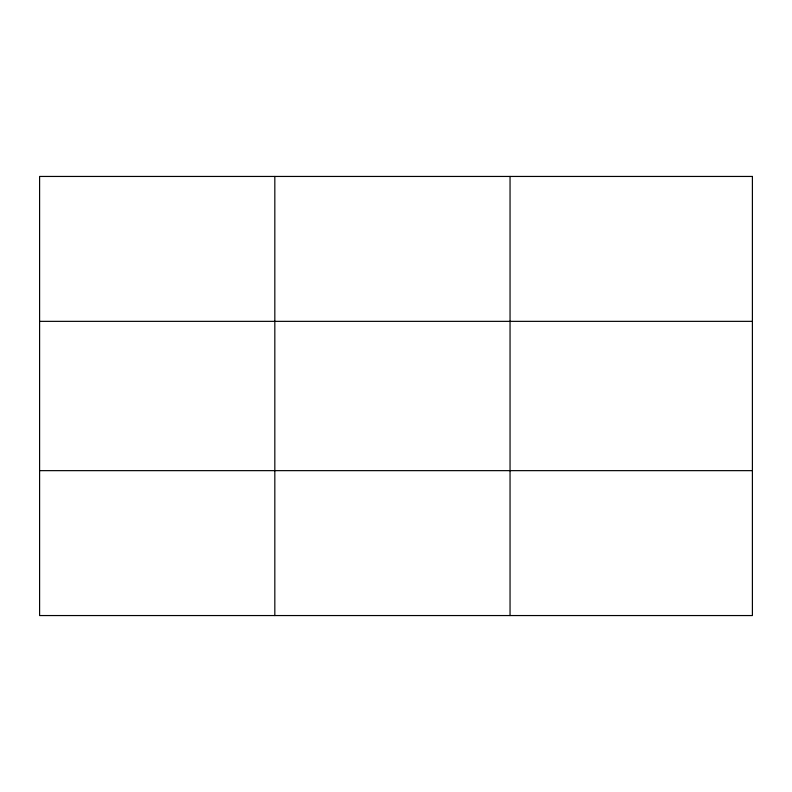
<?xml version="1.0" encoding="UTF-8"?>
<svg xmlns="http://www.w3.org/2000/svg" width="792" height="792" viewBox="0 0 792 792"><rect width="100%" height="100%" fill="white"/><g stroke="black" fill="none" stroke-linecap="round" stroke-linejoin="round"><path stroke-width="1.19" d="M274.824 615.552L274.824 176.448M510.048 615.552L510.048 176.448M39.6 321.354L752.4 321.354M39.6 470.646L752.4 470.646M752.4 176.448L752.4 615.552L39.6 615.552L39.6 176.448L752.4 176.448"/></g></svg>
